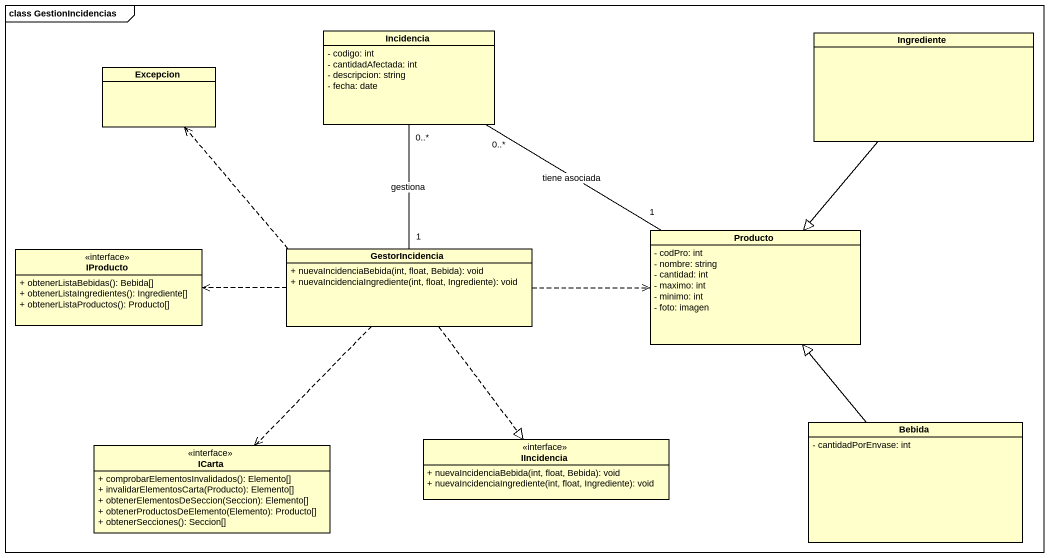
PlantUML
@startuml
mainframe class GestionIncidencias
hide circle
hide empty members
skinparam classAttributeIconSize 0
class Incidencia {
  - codigo: int
  - cantidadAfectada: int
  - descripcion: string
  - fecha: date
}
class Ingrediente
class Excepcion
class IProducto <<interface>> {
  + obtenerListaBebidas(): Bebida[]
  + obtenerListaIngredientes(): Ingrediente[]
  + obtenerListaProductos(): Producto[]
}
class GestorIncidencia {
  + nuevaIncidenciaBebida(int, float, Bebida): void
  + nuevaIncidenciaIngrediente(int, float, Ingrediente): void
}
class Producto {
  - codPro: int
  - nombre: string
  - cantidad: int
  - maximo: int
  - minimo: int
  - foto: imagen
}
class ICarta <<interface>> {
  + comprobarElementosInvalidados(): Elemento[]
  + invalidarElementosCarta(Producto): Elemento[]
  + obtenerElementosDeSeccion(Seccion): Elemento[]
  + obtenerProductosDeElemento(Elemento): Producto[]
  + obtenerSecciones(): Seccion[]
}
class IIncidencia <<interface>> {
  + nuevaIncidenciaBebida(int, float, Bebida): void
  + nuevaIncidenciaIngrediente(int, float, Ingrediente): void
}
class Bebida {
  - cantidadPorEnvase: int
}
Incidencia "0..*" -- "1" Producto : tiene asociada
Ingrediente --|> Producto
GestorIncidencia "1" -up- "0..*" Incidencia : gestiona
GestorIncidencia .up.> Excepcion
GestorIncidencia .left.> IProducto
GestorIncidencia .right.> Producto
GestorIncidencia ..> ICarta
GestorIncidencia ..|> IIncidencia
Bebida -up-|> Producto
@enduml
